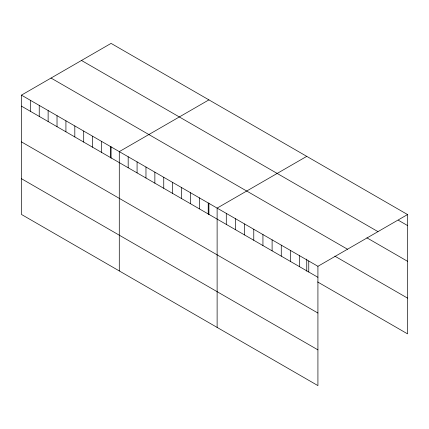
<?xml version="1.0" encoding="UTF-8"?>
<svg xmlns="http://www.w3.org/2000/svg" width="429" height="429" viewBox="0 0 429 429"><rect width="100%" height="100%" fill="white"/><g stroke="black" fill="none" stroke-linecap="round" stroke-linejoin="round"><path stroke-width="0.64" d="M21.45 95.136L317.921 266.302L317.921 385.612L21.45 214.446L21.45 95.136L111.079 43.388L407.55 214.554L407.55 333.864L317.632 281.95M208.912 99.877L119.283 151.619L119.283 270.93M306.751 156.36L217.122 208.108L217.122 327.413M317.921 266.302L407.55 214.554M398.385 220.265L407.55 225.552M81.499 60.468L377.97 231.633M366.886 237.822L407.55 261.299M51.03 78.062L347.501 249.228M334.813 256.129L407.55 298.123M21.45 106.135L317.921 277.3M21.45 141.876L317.921 313.041M21.45 178.7L317.921 349.866M308.757 261.014L308.757 272.007M306.751 259.073L306.751 271.198M299.598 255.722L299.598 266.72M290.433 250.429L290.433 261.427M281.268 245.141L281.268 256.14M272.104 239.849L272.104 250.847M262.939 234.561L262.939 245.554M253.775 229.268L253.775 240.267M244.61 223.976L244.61 234.974M235.451 218.688L235.451 229.687M226.287 213.395L226.287 224.394M208.912 203.228L208.912 214.714M208.226 202.971L208.226 213.969M199.335 197.833L199.335 208.832M190.438 192.701L190.438 203.7M181.547 187.564L181.547 198.563M172.651 182.432L172.651 193.431M163.755 177.295L163.755 188.293M154.864 172.163L154.864 183.156M145.967 167.026L145.967 178.024M137.076 161.889L137.076 172.887M128.18 156.757L128.18 167.755M111.079 146.739L111.079 158.231M110.392 146.487L110.392 157.486M101.496 141.35L101.496 152.349M92.605 136.218L92.605 147.211M83.709 131.081L83.709 142.079M74.818 125.944L74.818 136.942M65.921 120.812L65.921 131.81M57.025 115.674L57.025 126.673M48.134 110.543L48.134 121.536M39.237 105.405L39.237 116.404M30.346 100.268L30.346 111.267"/></g></svg>
